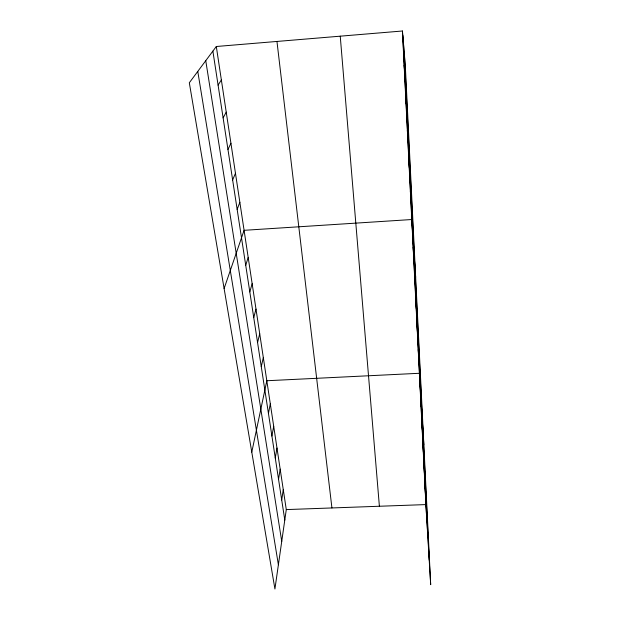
<?xml version="1.0" encoding="UTF-8"?>
<svg xmlns="http://www.w3.org/2000/svg" width="620" height="620" viewBox="0 0 620 620"><rect width="100%" height="100%" fill="white"/><g stroke="black" fill="none" stroke-linecap="round" stroke-linejoin="round"><path stroke-width="0.93" d="M216.31 46.5L286.285 509.586L274.923 589L189.317 82.77L216.31 46.5L402.434 31L405.302 65.534L430.683 584.675L425.893 504.587L402.434 31M281.713 499.968L283.278 489.668M278.543 479.299L280.178 469.162M275.272 458.002L276.985 448.043M271.909 436.046L273.699 426.289M268.437 413.408L270.312 403.86M251.782 452.127L266.817 380.742L419.391 373.279L423.847 444.951M261.268 366.668L263.322 357.593M257.571 342.535L259.71 333.731M253.751 317.626L255.99 309.109M249.806 291.896L252.154 283.689M245.729 265.313L248.186 257.44M224.115 288.517L244.086 230.315L411.773 219.526L415.656 277.303M237.15 209.389L239.847 202.275M232.639 179.955L235.468 173.267M227.958 149.474L230.927 143.243M223.115 117.877L226.23 112.142M218.093 85.118L221.363 79.918M286.285 509.586L425.893 504.587M197.772 71.409L278.388 564.789M205.755 60.682L281.736 541.392M212.877 51.119L284.789 520.04M276.962 41.447L331.925 507.95M340.24 36.177L379.386 506.253M404.139 65.325L404.527 70.323M405.775 98.41L406.193 103.974M407.356 130.308L407.797 136.4M408.882 161.092L409.339 167.671M410.355 190.813L410.835 197.834M413.145 247.287L413.664 255.107M414.478 274.133L415.012 282.309M415.764 300.119L416.307 308.613M417.012 325.275L417.57 334.079M418.221 349.649L418.787 358.732M420.554 396.87L421.15 406.449M421.685 419.732L422.29 429.536M422.786 441.913L423.398 451.918M423.855 463.427L424.468 473.626M424.886 484.313L425.514 494.683M404.403 54.692L429.218 560.232M403.55 44.477L427.808 536.633M402.799 35.379L426.521 515.119"/></g></svg>
